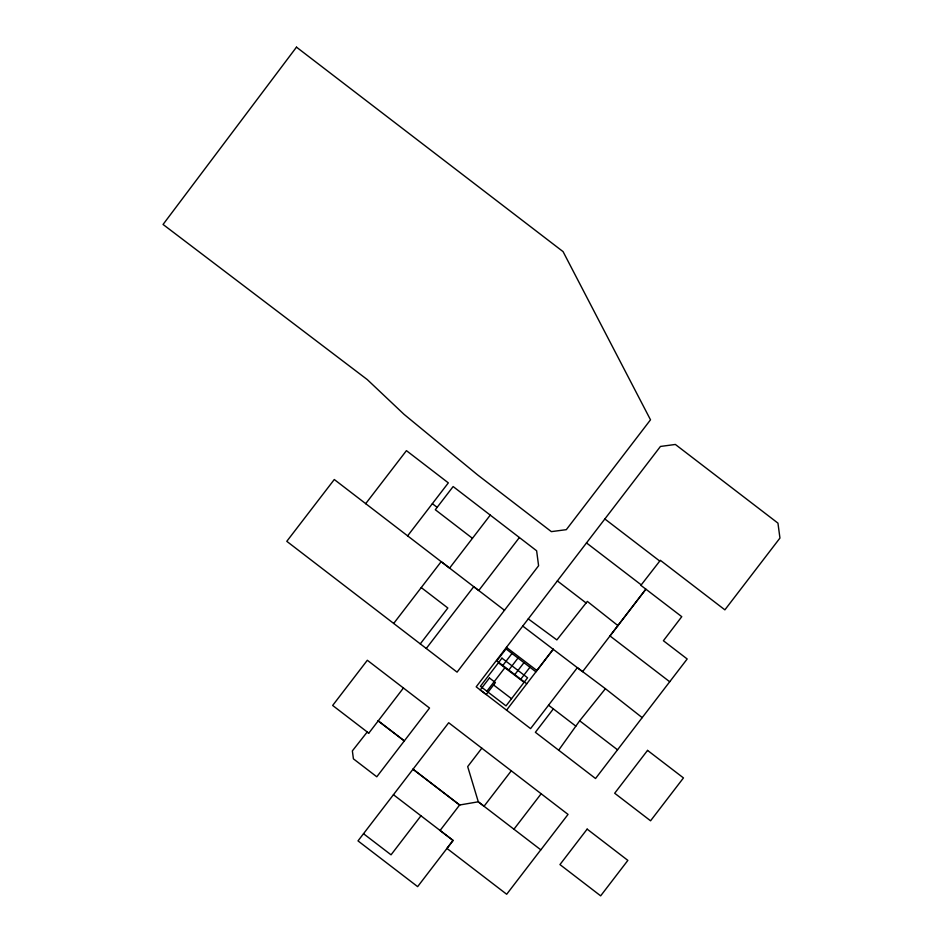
<?xml version="1.0" encoding="UTF-8"?>
<svg xmlns="http://www.w3.org/2000/svg" width="943" height="943" viewBox="0 0 943 943"><rect width="100%" height="100%" fill="white"/><g stroke="black" fill="none" stroke-linecap="round" stroke-linejoin="round"><path stroke-width="1.41" d="M558.657 750.204L579.709 720.747L605.406 688.708L642.195 717.623L595.54 778.517L535.376 732.298L553.376 708.841M403.427 688.001L368.784 733.171L332.655 705.458L367.334 660.265L429.536 708.052L376.787 776.784L353.413 758.844L352.364 750.887L367.192 732.039L368.701 733.183M393.431 794.701L453.076 840.437L417.643 886.632L357.998 840.897L448.691 722.739L568.04 814.41L540.869 849.808M642.195 717.623L687.188 658.98L663.4 640.733L681.765 616.675L640.875 585.344L660.348 560.307L724.884 609.85L779.944 538.064L777.951 523.129L675.365 444.459L660.442 446.452L476.191 686.822L530.579 728.621L577.387 667.62M502.831 665.452L512.002 653.487M486.871 691.219L504.882 667.727M508.807 670.037L517.978 658.073M514.795 674.622L523.966 662.658M520.772 679.208L529.942 667.243M420.967 815.801L391.05 854.818L363.515 833.718M506.556 710.162L553.258 649.255M481.826 748.188L467.681 766.612L478.301 801.798L484.054 806.23L511.283 770.808M459.618 805.004L440.075 830.488L453.076 840.437L446.958 848.429L506.686 894.259L540.787 849.82L478.219 801.809L459.618 805.004L412.975 769.217M669.695 681.742L609.968 635.936L645.872 589.175L582.585 671.675L522.728 626.046M513.97 829.18L541.164 793.747M365.66 503.715L406.433 450.648L448.338 482.875L407.576 535.919M472.431 538.3L435.312 509.739L453.135 486.553L536.626 550.783L538.594 565.741L457.072 672.135L286.79 541.329L334.282 479.515L504.505 610.298M393.691 623.441L441.183 561.627L449.587 568.11L490.254 515.114M420.283 643.88L447.842 607.999L421.25 587.583M426.283 648.466L473.74 586.687L478.749 590.518L519.381 537.522M528.245 618.867L556.865 639.92L587.324 601.41L617.924 625.598M536.838 670.556L553.187 649.267M605.406 688.708L577.305 667.632M506.391 647.334L536.921 670.544M498.411 662.788L524.072 682.355M535.93 671.829L506.014 648.902L496.843 660.866L526.76 683.793M493.578 684.96L511.53 698.716M604.84 518.968L659.746 561.061M586.475 542.909L641.24 584.884M557.348 580.912L586.11 602.978M432.365 503.68L437.151 507.358M579.627 720.758L617.547 749.815M378.214 720.865L404.358 740.915L378.143 720.876M413.046 769.205L459.689 804.992M548.508 705.175L575.843 726.145M296.479 47.15L163.056 224.458L367.287 379.593L404.04 414.342L477.606 474.907L551.36 531.628L566.319 529.66L650.505 419.812L563.065 251.616L296.479 47.15M501.959 658.155L480.411 686.268L506.026 705.894L527.561 677.781L501.959 658.155M489.429 677.982L480.258 689.946L486.246 694.531L495.417 682.567L489.429 677.982M587.147 829.121L559.953 864.578L600.656 895.85L627.861 860.393L587.147 829.121M647.546 750.392L614.683 793.24L650.564 820.799L683.463 777.916L647.546 750.392"/></g></svg>
